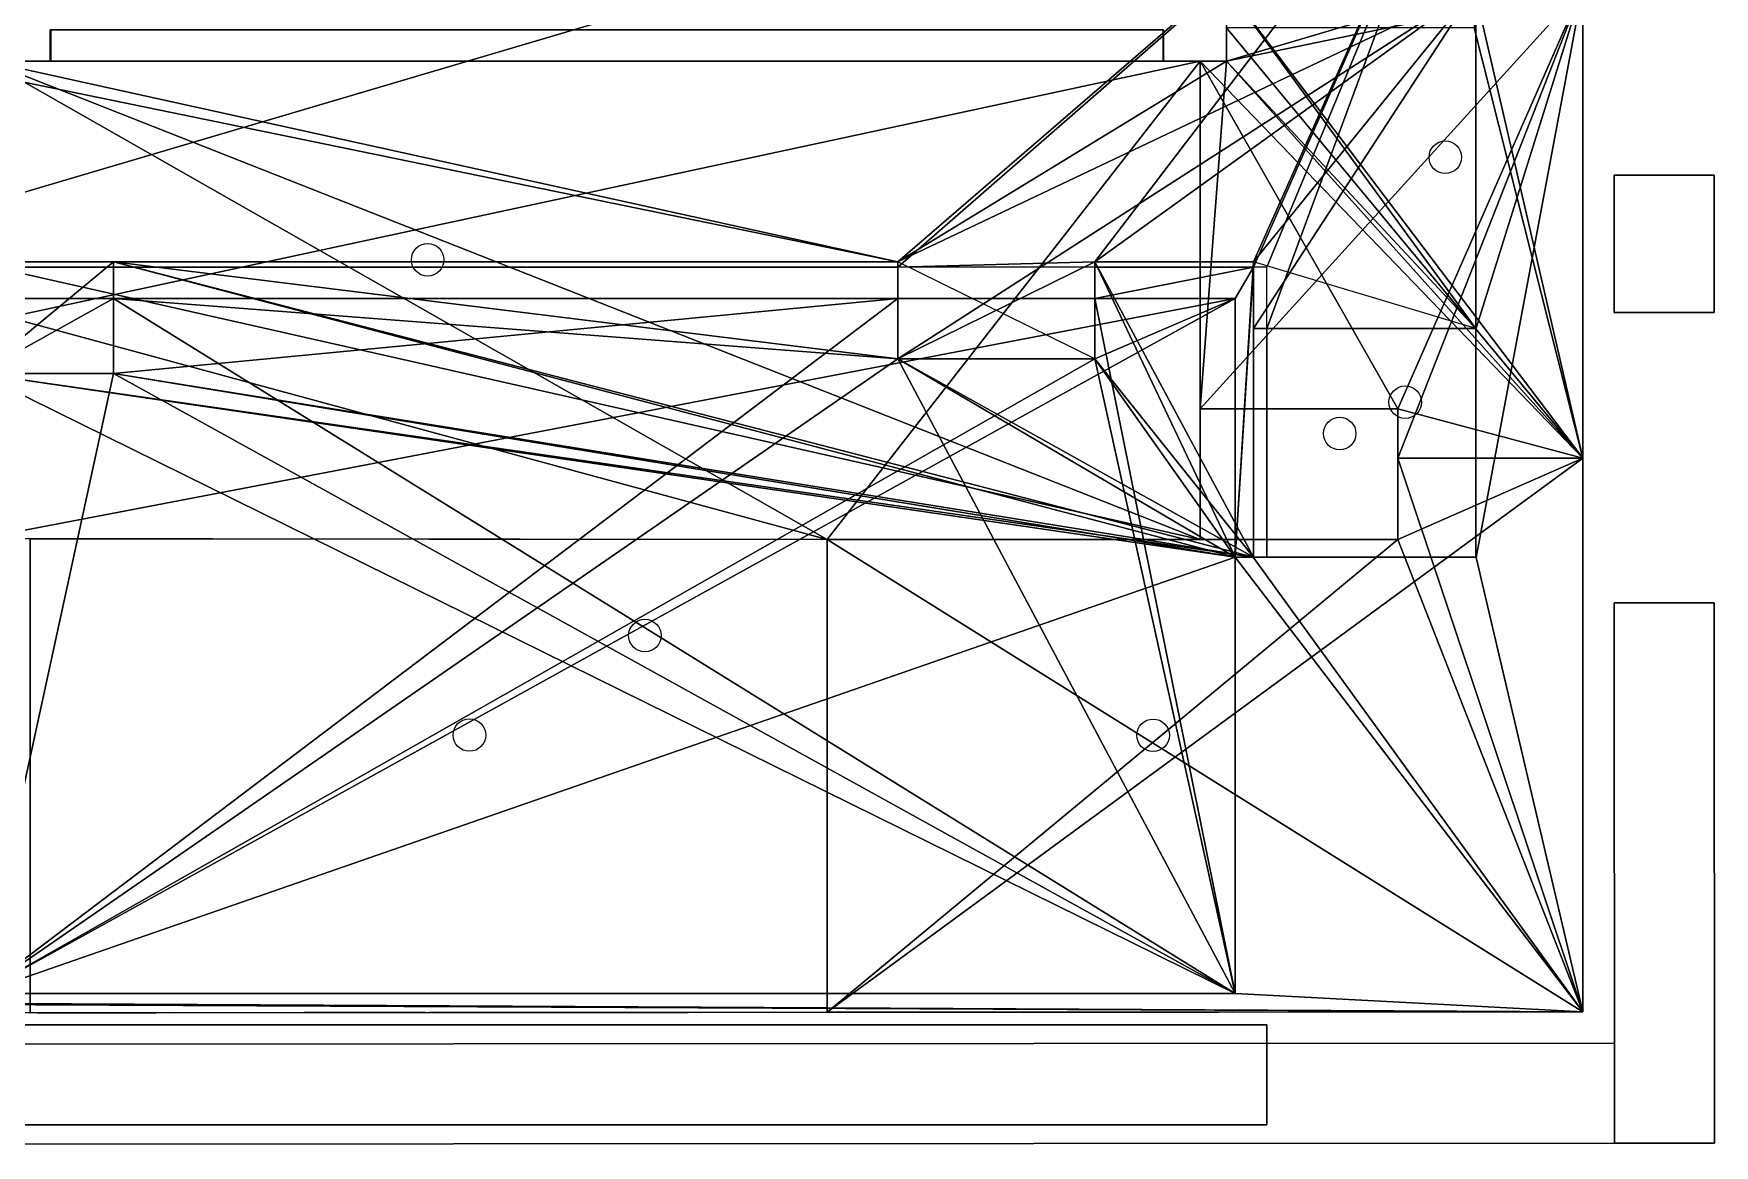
# Model space of a CAD drawing. Header units: metres. Extents: x -36.1 to 30.3, y -15.2 to 19.6.
# Drawn here: x 9.65 to 30.31, y -14.13 to -0.45 of the extents above; entities that cross this region are included whole.
import ezdxf

# ---------------------------------------------------------------- set-up
doc = ezdxf.new("R2010")
doc.units = ezdxf.units.M

msp = doc.modelspace()

# ---------------------------------------------------------------- linework, layer by layer
at = {"layer": '1ST%FLOOR_1ST%CLASSROOM', "color": 10}
msp.add_circle((17.16, -7.856, 1.311), 0.2, dxfattribs=at)
at = {"layer": '1ST%FLOOR_1ST%CLASSROOM', "color": 43}
for points in [[(20.26773, -3.26175, 4.4222), (20.26773, -3.26175, 0.5112), (10.62742, -3.26175, 0.5112), (10.62742, -3.26175, 4.4222)], [(10.62742, -3.26175, 4.4222), (10.62742, -3.26175, 0.5112), (10.62742, -4.63281, 0.5112), (10.62742, -4.63281, 4.4222)], [(20.26773, -4.45388, 4.4222), (20.26773, -4.45388, 0.5112), (20.26773, -3.26175, 0.5112), (20.26773, -3.26175, 4.4222)], [(22.69255, -3.26175, 4.4222), (22.69255, -3.26175, 0.5112), (22.69255, -4.45388, 0.5112), (22.69255, -4.45388, 4.4222)], [(24.639, -3.26175, 4.4222), (24.639, -3.26175, 0.5112), (22.69255, -3.26175, 0.5112), (22.69255, -3.26175, 4.4222)], [(24.639, -4.0781, 4.4222), (24.639, -4.0781, 0.5112), (24.639, -3.26175, 0.5112), (24.639, -3.26175, 4.4222)], [(24.639, -6.89311, 4.4222), (24.639, -6.89311, 0.5112), (24.639, -4.0781, 0.5112), (24.639, -4.0781, 4.4222)], [(22.69255, -4.45388, 4.4222), (22.69255, -4.45388, 0.5112), (20.26773, -4.45388, 0.5112), (20.26773, -4.45388, 4.4222)], [(10.62742, -4.63281, 4.4222), (10.62742, -4.63281, 0.5112), (8.96943, -4.63281, 0.5112), (8.96943, -4.63281, 4.4222)], [(24.41697, -12.25856, 4.4222), (24.41697, -12.25856, 0.5112), (24.41697, -6.8931, 0.5112), (24.41697, -6.8931, 4.4222)], [(24.41697, -6.8931, 4.4222), (24.41697, -6.8931, 0.5112), (24.639, -6.89311, 0.5112), (24.639, -6.89311, 4.4222)], [(8.96943, -12.25856, 4.4222), (8.96943, -12.25856, 0.5112), (24.41697, -12.25856, 0.5112), (24.41697, -12.25856, 4.4222)]]:
    msp.add_3dface(points, dxfattribs=at)
at = {"layer": '1ST%FLOOR_1ST%CLASSROOM', "color": 8}
for points in [[(20.26773, -3.26175, 0.5112), (20.26773, -3.32535, 0.5112), (10.62742, -3.32535, 0.5112), (10.62742, -3.26175, 0.5112)], [(24.639, -3.26175, 0.5112), (24.639, -3.32535, 0.5112), (22.69255, -3.32535, 0.5112), (22.69255, -3.26175, 0.5112)], [(20.26773, -3.32535, 0.5112), (20.26773, -3.71235, 0.5112), (10.62742, -3.71235, 0.5112), (10.62742, -3.32535, 0.5112)], [(24.639, -3.32535, 0.5112), (24.41697, -3.71235, 0.5112), (22.69255, -3.71235, 0.5112)], [(24.639, -3.32535, 0.5112), (22.69255, -3.71235, 0.5112), (22.69255, -3.32535, 0.5112)], [(24.639, -3.32535, 0.5112), (24.639, -6.89311, 0.5112), (24.41697, -6.8931, 0.5112)], [(24.639, -3.32535, 0.5112), (24.41697, -6.8931, 0.5112), (24.41697, -3.71235, 0.5112)], [(24.41697, -3.71235, 0.5112), (24.41697, -12.25856, 0.5112), (8.96943, -12.25856, 0.5112)], [(8.96943, -12.25856, 0.5112), (10.62742, -4.63281, 0.5112), (20.26773, -3.71235, 0.5112)], [(8.96943, -12.25856, 0.5112), (20.26773, -3.71235, 0.5112), (20.26773, -4.45388, 0.5112)], [(24.41697, -3.71235, 0.5112), (8.96943, -12.25856, 0.5112), (22.69255, -4.45388, 0.5112)], [(10.62742, -4.63281, 0.5112), (10.62742, -3.71235, 0.5112), (20.26773, -3.71235, 0.5112)], [(24.41697, -3.71235, 0.5112), (22.69255, -4.45388, 0.5112), (22.69255, -3.71235, 0.5112)], [(8.96943, -12.25856, 0.5112), (20.26773, -4.45388, 0.5112), (22.69255, -4.45388, 0.5112)], [(8.96943, -12.25856, 0.5112), (8.96943, -4.63281, 0.5112), (10.62742, -4.63281, 0.5112)]]:
    msp.add_3dface(points, dxfattribs=at)
at = {"layer": '1ST%FLOOR_1ST%CLASSROOM', "color": 15}
for points in [[(20.26773, -4.45388, 4.4222), (20.26773, -3.26175, 4.4222), (10.62742, -3.26175, 4.4222)], [(24.639, -6.89311, 4.4222), (20.26773, -4.45388, 4.4222), (10.62742, -3.26175, 4.4222)], [(24.639, -6.89311, 4.4222), (10.62742, -3.26175, 4.4222), (10.62742, -4.63281, 4.4222)], [(24.639, -6.89311, 4.4222), (24.639, -3.26175, 4.4222), (22.69255, -3.26175, 4.4222)], [(24.639, -6.89311, 4.4222), (22.69255, -3.26175, 4.4222), (22.69255, -4.45388, 4.4222)], [(24.639, -6.89311, 4.4222), (22.69255, -4.45388, 4.4222), (20.26773, -4.45388, 4.4222)], [(8.96943, -4.63281, 4.4222), (8.96943, -12.25856, 4.4222), (24.41697, -12.25856, 4.4222)], [(8.96943, -4.63281, 4.4222), (24.41697, -12.25856, 4.4222), (24.41697, -6.8931, 4.4222)], [(8.96943, -4.63281, 4.4222), (24.41697, -6.8931, 4.4222), (24.639, -6.89311, 4.4222)], [(8.96943, -4.63281, 4.4222), (24.639, -6.89311, 4.4222), (10.62742, -4.63281, 4.4222)]]:
    msp.add_3dface(points, dxfattribs=at)
at = {"layer": '1ST%FLOOR_1ST%CLASSROOM', "color": 143}
for points in [[(19.89182, -3.26175, 3.5377), (19.89182, -3.26175, 2.9547), (10.75442, -3.26175, 2.9547), (10.75442, -3.26175, 3.5377)], [(24.41697, -12.17406, 3.6967), (24.41697, -12.17406, 1.4457), (24.41697, -11.20306, 1.4457), (24.41697, -11.20306, 3.6967)], [(9.05393, -12.25856, 3.6967), (9.05393, -12.25856, 3.0057), (11.14447, -12.25856, 3.0057), (11.14447, -12.25856, 3.6967)], [(11.31147, -12.25856, 3.6987), (11.31147, -12.25856, 3.1527), (12.79147, -12.25856, 3.1527), (12.79147, -12.25856, 3.6987)], [(14.45647, -12.25856, 2.9877), (11.31147, -12.25856, 2.9877), (12.32147, -12.25856, 2.7237)], [(11.31147, -12.25856, 2.9877), (11.31147, -12.25856, 2.7237), (12.32147, -12.25856, 2.7237)], [(11.31347, -12.25856, 2.5567), (11.31347, -12.25856, 0.5957), (12.15447, -12.25856, 0.5957), (12.15447, -12.25856, 2.5567)], [(14.45647, -12.25856, 2.9877), (12.32147, -12.25856, 2.7237), (14.45647, -12.25856, 2.1547)], [(12.32147, -12.25856, 2.7237), (12.80147, -12.25856, 2.1547), (14.45647, -12.25856, 2.1547)], [(12.32147, -12.25856, 2.7237), (12.80147, -12.25856, 1.4437), (12.80147, -12.25856, 2.1547)], [(12.32147, -12.25856, 2.7237), (12.32147, -12.25856, 1.4437), (12.80147, -12.25856, 1.4437)], [(12.96647, -12.25856, 3.6987), (12.96647, -12.25856, 3.1527), (14.45647, -12.25856, 3.1527), (14.45647, -12.25856, 3.6987)], [(12.96647, -12.25856, 1.9897), (12.96647, -12.25856, 1.4437), (14.45647, -12.25856, 1.4437), (14.45647, -12.25856, 1.9897)], [(14.62147, -12.25856, 3.6987), (14.62147, -12.25856, 3.0037), (17.64347, -12.25856, 3.0037), (17.64347, -12.25856, 3.6987)], [(17.80847, -12.25856, 3.6987), (17.80847, -12.25856, 3.1527), (19.30847, -12.25856, 3.1527), (19.30847, -12.25856, 3.6987)], [(17.80847, -12.25856, 2.9877), (17.80847, -12.25856, 2.1547), (20.95347, -12.25856, 2.1547), (20.95347, -12.25856, 2.9877)], [(17.80847, -12.25856, 1.9897), (17.80847, -12.25856, 1.4437), (19.30847, -12.25856, 1.4437), (19.30847, -12.25856, 1.9897)], [(19.47347, -12.25856, 3.6987), (19.47347, -12.25856, 3.1527), (20.95347, -12.25856, 3.1527), (20.95347, -12.25856, 3.6987)], [(19.47347, -12.25856, 1.9897), (19.47347, -12.25856, 1.4437), (20.95347, -12.25856, 1.4437), (20.95347, -12.25856, 1.9897)], [(21.12047, -12.25856, 3.6967), (21.12047, -12.25856, 3.0057), (24.33247, -12.25856, 3.0057), (24.33247, -12.25856, 3.6967)]]:
    msp.add_3dface(points, dxfattribs=at)
at = {"layer": '1ST%FLOOR_1ST%CLASSROOM', "color": 45}
for points in [[(22.40105, -4.45388, 2.9412), (22.40105, -4.45388, 0.8112), (20.42105, -4.45388, 0.8112), (20.42105, -4.45388, 2.9412)], [(24.41697, -12.25656, 4.4202), (24.41697, -12.25656, 3.7832), (24.41697, -7.28211, 3.7832), (24.41697, -7.28211, 4.4202)], [(8.97143, -12.25856, 4.4202), (8.97143, -12.25856, 3.7832), (24.41497, -12.25856, 3.7832), (24.41497, -12.25856, 4.4202)]]:
    msp.add_3dface(points, dxfattribs=at)
at = {"layer": '1ST%FLOOR_1ST%LOBBY', "color": 8}
for points in [[(27.3735, 2.87498, 0.5112), (3.99366, -0.45413, 0.5112), (3.99366, 6.23491, 0.5112)], [(27.3735, 2.87498, 0.5112), (6.63285, -0.45413, 0.5112), (3.99366, -0.45413, 0.5112)], [(27.3735, 2.87498, 0.5112), (20.26773, -3.26175, 0.5112), (6.63285, -3.26175, 0.5112)], [(27.3735, 2.87498, 0.5112), (6.63285, -3.26175, 0.5112), (6.63285, -0.45413, 0.5112)], [(27.3735, 2.87498, 0.5112), (22.69255, -3.26175, 0.5112), (20.26773, -3.32535, 0.5112)], [(27.3735, 2.87498, 0.5112), (20.26773, -3.32535, 0.5112), (20.26773, -3.26175, 0.5112)], [(27.3735, 2.87498, 0.5112), (24.639, -3.26175, 0.5112), (22.69255, -3.26175, 0.5112)], [(27.3735, 2.87498, 0.5112), (24.80397, -3.32535, 0.5112), (24.639, -3.32535, 0.5112)], [(27.3735, 2.87498, 0.5112), (24.639, -3.32535, 0.5112), (24.639, -3.26175, 0.5112)], [(27.3735, 2.87498, 0.5112), (27.3735, -4.0781, 0.5112), (24.80397, -4.0781, 0.5112)], [(27.3735, 2.87498, 0.5112), (24.80397, -4.0781, 0.5112), (24.80397, -3.32535, 0.5112)], [(22.69255, -3.26175, 0.5112), (22.69255, -3.32535, 0.5112), (20.26773, -3.32535, 0.5112)], [(22.69255, -3.71235, 0.5112), (22.69255, -4.45388, 0.5112), (20.26773, -4.45388, 0.5112), (20.26773, -3.71235, 0.5112)]]:
    msp.add_3dface(points, dxfattribs=at)
at = {"layer": '1ST%FLOOR_1ST%LOBBY', "color": 43}
for points in [[(27.3735, -4.0781, 4.4222), (27.3735, -4.0781, 0.5112), (27.3735, 2.87498, 0.5112), (27.3735, 2.87498, 4.4222)], [(6.63285, -3.26175, 4.4222), (6.63285, -3.26175, 0.5112), (10.62742, -3.26175, 0.5112), (10.62742, -3.26175, 4.4222)], [(10.62742, -3.26175, 4.4222), (10.62742, -3.26175, 0.5112), (20.26773, -3.26175, 0.5112), (20.26773, -3.26175, 4.4222)], [(20.26773, -3.26175, 4.4222), (20.26773, -3.26175, 0.5112), (20.26773, -4.45388, 0.5112), (20.26773, -4.45388, 4.4222)], [(22.69255, -4.45388, 4.4222), (22.69255, -4.45388, 0.5112), (22.69255, -3.26175, 0.5112), (22.69255, -3.26175, 4.4222)], [(22.69255, -3.26175, 4.4222), (22.69255, -3.26175, 0.5112), (24.639, -3.26175, 0.5112), (24.639, -3.26175, 4.4222)], [(24.639, -3.26175, 4.4222), (24.639, -3.26175, 0.5112), (24.639, -4.0781, 0.5112), (24.639, -4.0781, 4.4222)], [(24.639, -4.0781, 4.4222), (24.639, -4.0781, 0.5112), (27.3735, -4.0781, 0.5112), (27.3735, -4.0781, 4.4222)], [(20.26773, -4.45388, 4.4222), (20.26773, -4.45388, 0.5112), (22.69255, -4.45388, 0.5112), (22.69255, -4.45388, 4.4222)]]:
    msp.add_3dface(points, dxfattribs=at)
at = {"layer": '1ST%FLOOR_1ST%LOBBY', "color": 15}
for points in [[(27.3735, -4.0781, 4.4222), (27.3735, 0.11988, 4.4222), (24.30832, 0.11988, 4.4222)], [(27.3735, -4.0781, 4.4222), (24.30832, 0.11988, 4.4222), (24.30832, -0.79294, 4.4222)], [(9.85274, -0.40594, 4.4222), (9.85274, -0.79294, 4.4222), (23.53421, -0.79294, 4.4222), (23.53421, -0.40594, 4.4222)], [(6.63285, -0.45413, 4.4222), (6.63285, -3.26175, 4.4222), (20.26773, -3.26175, 4.4222)], [(9.07846, -0.79294, 4.4222), (6.63285, -0.45413, 4.4222), (20.26773, -3.26175, 4.4222)], [(20.26773, -3.26175, 4.4222), (20.26773, -4.45388, 4.4222), (22.69255, -4.45388, 4.4222)], [(24.639, -3.26175, 4.4222), (24.639, -4.0781, 4.4222), (27.3735, -4.0781, 4.4222)]]:
    msp.add_3dface(points, dxfattribs=at)
at = {"layer": '1ST%FLOOR_1ST%LOBBY', "color": 143}
for points in [[(27.3735, -2.21156, 3.6977), (27.3735, -2.21156, 3.1137), (27.3735, -0.53552, 3.1137), (27.3735, -0.53552, 3.6977)], [(27.3735, -2.20956, 2.9847), (27.3735, -2.20956, 0.5767), (27.3735, -0.53752, 0.5767), (27.3735, -0.53752, 2.9847)], [(27.3735, -4.0126, 3.6957), (27.3735, -4.0126, 3.1157), (27.3735, -2.34056, 3.1157), (27.3735, -2.34056, 3.6957)], [(27.3735, -4.0126, 2.9847), (27.3735, -4.0126, 0.5767), (27.3735, -2.34056, 0.5767), (27.3735, -2.34056, 2.9847)], [(10.75442, -3.26175, 3.5377), (10.75442, -3.26175, 2.9547), (19.89182, -3.26175, 2.9547), (19.89182, -3.26175, 3.5377)], [(24.7445, -4.0781, 4.3802), (24.7445, -4.0781, 0.8532), (27.3315, -4.0781, 0.8532), (27.3315, -4.0781, 4.3802)]]:
    msp.add_3dface(points, dxfattribs=at)
at = {"layer": '1ST%FLOOR_1ST%LOBBY', "color": 45}
msp.add_3dface([(20.42105, -4.45388, 2.9412), (20.42105, -4.45388, 0.8112), (22.40105, -4.45388, 0.8112), (22.40105, -4.45388, 2.9412)], dxfattribs=at)
at = {"layer": '1ST%FLOOR_1ST%VESTIBULE', "color": 10}
msp.add_circle((26.506, -4.986, 1.311), 0.2, dxfattribs=at)
at = {"layer": '1ST%FLOOR_1ST%VESTIBULE', "color": 43}
for points in [[(27.3735, -4.0781, 4.4222), (27.3735, -4.0781, 0.5112), (24.639, -4.0781, 0.5112), (24.639, -4.0781, 4.4222)], [(24.639, -4.0781, 4.4222), (24.639, -4.0781, 0.5112), (24.639, -6.89311, 0.5112), (24.639, -6.89311, 4.4222)], [(27.3735, -6.89318, 4.4222), (27.3735, -6.89318, 0.5112), (27.3735, -4.0781, 0.5112), (27.3735, -4.0781, 4.4222)], [(24.639, -6.89311, 4.4222), (24.639, -6.89311, 0.5112), (27.3735, -6.89318, 0.5112), (27.3735, -6.89318, 4.4222)]]:
    msp.add_3dface(points, dxfattribs=at)
at = {"layer": '1ST%FLOOR_1ST%VESTIBULE', "color": 8}
for points in [[(24.80397, -4.0781, 0.5112), (24.80397, -6.89311, 0.5112), (24.639, -6.89311, 0.5112), (24.639, -4.0781, 0.5112)], [(27.3735, -4.0781, 0.5112), (27.3735, -6.89318, 0.5112), (24.80397, -6.89311, 0.5112), (24.80397, -4.0781, 0.5112)]]:
    msp.add_3dface(points, dxfattribs=at)
at = {"layer": '1ST%FLOOR_1ST%VESTIBULE', "color": 15}
msp.add_3dface([(24.639, -4.0781, 4.4222), (24.639, -6.89311, 4.4222), (27.3735, -6.89318, 4.4222), (27.3735, -4.0781, 4.4222)], dxfattribs=at)
at = {"layer": '1ST%FLOOR_1ST%VESTIBULE', "color": 143}
for points in [[(27.3315, -4.0781, 4.3802), (27.3315, -4.0781, 0.8532), (24.7445, -4.0781, 0.8532), (24.7445, -4.0781, 4.3802)], [(27.3735, -6.85118, 3.7192), (27.3735, -6.85118, 3.0922), (27.3735, -4.1201, 3.0922), (27.3735, -4.1201, 3.7192)], [(27.3735, -6.85118, 3.0082), (27.3735, -6.85118, 0.5532), (27.3735, -4.1201, 0.5532), (27.3735, -4.1201, 3.0082)], [(27.3315, -6.89318, 4.3802), (24.84598, -6.89312, 4.3802), (27.03574, -6.89317, 2.9732)], [(24.84598, -6.89312, 4.3802), (25.14174, -6.89312, 2.9732), (27.03574, -6.89317, 2.9732)], [(24.84598, -6.89312, 4.3802), (24.84598, -6.89312, 0.5532), (25.14174, -6.89312, 2.9732)], [(25.14174, -6.89312, 2.9732), (24.84598, -6.89312, 0.5532), (25.14174, -6.89312, 0.5532)], [(25.22574, -6.89313, 2.8892), (25.22574, -6.89313, 0.5532), (26.95174, -6.89317, 0.5532), (26.95174, -6.89317, 2.8892)], [(27.03574, -6.89317, 2.9732), (27.3315, -6.89318, 0.5532), (27.3315, -6.89318, 4.3802)], [(27.03574, -6.89317, 2.9732), (27.03574, -6.89317, 0.5532), (27.3315, -6.89318, 0.5532)]]:
    msp.add_3dface(points, dxfattribs=at)
at = {"layer": '1ST%FLOOR_1ST%VOLUNTEER%AREA', "color": 43}
for points in [[(10.62742, -3.26175, 4.4222), (10.62742, -3.26175, 0.5112), (6.63285, -3.26175, 0.5112), (6.63285, -3.26175, 4.4222)], [(10.62742, -4.63281, 4.4222), (10.62742, -4.63281, 0.5112), (10.62742, -3.26175, 0.5112), (10.62742, -3.26175, 4.4222)], [(8.96943, -4.63281, 4.4222), (8.96943, -4.63281, 0.5112), (10.62742, -4.63281, 0.5112), (10.62742, -4.63281, 4.4222)]]:
    msp.add_3dface(points, dxfattribs=at)
at = {"layer": '1ST%FLOOR_1ST%VOLUNTEER%AREA', "color": 8}
for points in [[(10.62742, -3.26175, 0.5112), (10.62742, -3.32535, 0.5112), (6.63285, -3.32535, 0.5112), (6.63285, -3.26175, 0.5112)], [(10.62742, -3.32535, 0.5112), (10.62742, -3.71235, 0.5112), (6.63285, -3.71235, 0.5112), (6.63285, -3.32535, 0.5112)], [(8.96943, -4.63281, 0.5112), (6.63285, -3.71235, 0.5112), (10.62742, -3.71235, 0.5112)], [(8.96943, -4.63281, 0.5112), (10.62742, -3.71235, 0.5112), (10.62742, -4.63281, 0.5112)]]:
    msp.add_3dface(points, dxfattribs=at)
at = {"layer": '1ST%FLOOR_1ST%VOLUNTEER%AREA', "color": 15}
for points in [[(8.96943, -4.63281, 4.4222), (10.62742, -3.26175, 4.4222), (6.63285, -3.26175, 4.4222)], [(8.96943, -4.63281, 4.4222), (10.62742, -4.63281, 4.4222), (10.62742, -3.26175, 4.4222)]]:
    msp.add_3dface(points, dxfattribs=at)
at = {"layer": '1ST%PLENVM_1ST%PLENVM', "color": 8}
for points in [[(24.41697, -3.71235), (24.41697, -12.25856), (-20.21845, -12.25856)], [(3.52446, -3.71235), (24.41697, -3.71235), (-20.21845, -12.25856)]]:
    msp.add_3dface(points, dxfattribs=at)
at = {"layer": '1ST%PLENVM_1ST%PLENVM', "color": 43}
for points in [[(24.41697, -3.71235, 0.5112), (24.41697, -3.71235), (3.91146, -3.71235), (3.91146, -3.71235, 0.5112)], [(24.41697, -12.25856, 0.5112), (24.41697, -12.25856), (24.41697, -3.71235), (24.41697, -3.71235, 0.5112)], [(-20.21845, -12.25856, 0.3588), (-20.21845, -12.25856), (24.41697, -12.25856), (24.41697, -12.25856, 0.3588)], [(-20.21845, -12.25856, 0.5112), (-20.21845, -12.25856, 0.3588), (24.41697, -12.25856, 0.3588), (24.41697, -12.25856, 0.5112)]]:
    msp.add_3dface(points, dxfattribs=at)
at = {"layer": '1ST%PLENVM_1ST%PLENVM', "color": 15}
for points in [[(8.96943, -4.63281, 0.5112), (10.62742, -3.71235, 0.5112), (6.63285, -3.71235, 0.5112)], [(8.96943, -4.63281, 0.5112), (10.62742, -4.63281, 0.5112), (10.62742, -3.71235, 0.5112)], [(20.26773, -4.45388, 0.5112), (20.26773, -3.71235, 0.5112), (10.62742, -3.71235, 0.5112)], [(24.41697, -12.25856, 0.5112), (20.26773, -4.45388, 0.5112), (10.62742, -3.71235, 0.5112)], [(24.41697, -12.25856, 0.5112), (10.62742, -3.71235, 0.5112), (10.62742, -4.63281, 0.5112)], [(20.26773, -3.71235, 0.5112), (20.26773, -4.45388, 0.5112), (22.69255, -4.45388, 0.5112), (22.69255, -3.71235, 0.5112)], [(24.41697, -12.25856, 0.5112), (24.41697, -3.71235, 0.5112), (22.69255, -3.71235, 0.5112)], [(24.41697, -12.25856, 0.5112), (22.69255, -3.71235, 0.5112), (22.69255, -4.45388, 0.5112)], [(24.41697, -12.25856, 0.5112), (22.69255, -4.45388, 0.5112), (20.26773, -4.45388, 0.5112)], [(8.96943, -4.63281, 0.5112), (8.96943, -12.25856, 0.5112), (24.41697, -12.25856, 0.5112)], [(8.96943, -4.63281, 0.5112), (24.41697, -12.25856, 0.5112), (10.62742, -4.63281, 0.5112)]]:
    msp.add_3dface(points, dxfattribs=at)
at = {"layer": '2ND%FLOOR%SOUTH_2ND%CONFERENCE%01', "color": 10}
msp.add_circle((23.407, -9.083, 5.578), 0.2, dxfattribs=at)
at = {"layer": '2ND%FLOOR%SOUTH_2ND%CONFERENCE%01', "color": 8}
for points in [[(28.68697, -5.67631, 4.7778), (28.68697, -12.48419, 4.7778), (19.40194, -12.48949, 4.7778)], [(28.68697, -5.67631, 4.7778), (19.40194, -12.48949, 4.7778), (26.41287, -6.67694, 4.7778)], [(28.68697, -5.67631, 4.7778), (26.41287, -6.67694, 4.7778), (26.41287, -5.67631, 4.7778)], [(19.40194, -12.48949, 4.7778), (19.40194, -6.67694, 4.7778), (26.41287, -6.67694, 4.7778)]]:
    msp.add_3dface(points, dxfattribs=at)
at = {"layer": '2ND%FLOOR%SOUTH_2ND%CONFERENCE%01', "color": 43}
for points in [[(28.68697, -5.67631, 9.1458), (28.68697, -5.67631, 4.7778), (26.41287, -5.67631, 4.7778), (26.41287, -5.67631, 9.1458)], [(26.41287, -5.67631, 9.1458), (26.41287, -5.67631, 4.7778), (26.41287, -6.67694, 4.7778), (26.41287, -6.67694, 9.1458)], [(28.68697, -12.48419, 9.1458), (28.68697, -12.48419, 4.7778), (28.68697, -5.67631, 4.7778), (28.68697, -5.67631, 9.1458)], [(23.98632, -6.67694, 9.1458), (23.98632, -6.67694, 4.7778), (19.40194, -6.67694, 4.7778), (19.40194, -6.67694, 9.1458)], [(19.40194, -6.67694, 9.1458), (19.40194, -6.67694, 4.7778), (19.40194, -12.48949, 4.7778), (19.40194, -12.48949, 9.1458)], [(26.41287, -6.67694, 9.1458), (26.41287, -6.67694, 4.7778), (23.98632, -6.67694, 4.7778), (23.98632, -6.67694, 9.1458)], [(19.40194, -12.48949, 9.1458), (19.40194, -12.48949, 4.7778), (28.68697, -12.48419, 4.7778), (28.68697, -12.48419, 9.1458)]]:
    msp.add_3dface(points, dxfattribs=at)
at = {"layer": '2ND%FLOOR%SOUTH_2ND%CONFERENCE%01', "color": 15}
for points in [[(28.68697, -12.48419, 9.1458), (28.68697, -5.67631, 9.1458), (26.41287, -5.67631, 9.1458)], [(28.68697, -12.48419, 9.1458), (26.41287, -5.67631, 9.1458), (26.41287, -6.67694, 9.1458)], [(19.40194, -6.67694, 9.1458), (19.40194, -12.48949, 9.1458), (28.68697, -12.48419, 9.1458)], [(19.40194, -6.67694, 9.1458), (28.68697, -12.48419, 9.1458), (26.41287, -6.67694, 9.1458)]]:
    msp.add_3dface(points, dxfattribs=at)
at = {"layer": '2ND%FLOOR%SOUTH_2ND%CONFERENCE%01', "color": 45}
msp.add_3dface([(23.91582, -6.67694, 7.5078), (23.91582, -6.67694, 5.0778), (21.93582, -6.67694, 5.0778), (21.93582, -6.67694, 7.5078)], dxfattribs=at)
at = {"layer": '2ND%FLOOR%SOUTH_2ND%CONFERENCE%01', "color": 143}
for points in [[(28.68697, -9.09219, 7.9928), (28.68697, -9.09219, 5.6428), (28.68697, -7.49619, 5.6428), (28.68697, -7.49619, 7.9928)], [(28.68697, -10.76819, 7.9928), (28.68697, -10.76819, 5.6428), (28.68697, -9.17219, 5.6428), (28.68697, -9.17219, 7.9928)], [(28.68697, -12.44219, 7.9908), (28.68697, -12.44219, 5.6448), (28.68697, -10.85019, 5.6448), (28.68697, -10.85019, 7.9908)], [(19.48644, -12.48945, 7.9483), (19.48644, -12.48945, 7.4063), (20.98747, -12.48859, 7.4063), (20.98747, -12.48859, 7.9483)], [(19.48644, -12.48945, 7.2373), (19.48644, -12.48945, 6.3983), (20.98747, -12.48859, 6.3983), (20.98747, -12.48859, 7.2373)], [(19.48644, -12.48945, 6.2293), (19.48644, -12.48945, 5.6873), (20.98747, -12.48859, 5.6873), (20.98747, -12.48859, 6.2293)], [(21.15447, -12.48849, 7.9503), (21.15447, -12.48849, 7.4043), (24.21647, -12.48674, 7.4043), (24.21647, -12.48674, 7.9503)], [(21.15447, -12.48849, 7.2393), (21.15447, -12.48849, 5.6853), (24.21647, -12.48674, 5.6853), (24.21647, -12.48674, 7.2393)], [(24.38147, -12.48665, 7.2393), (24.38147, -12.48665, 6.3963), (27.52647, -12.48485, 6.3963), (27.52647, -12.48485, 7.2393)], [(24.38147, -12.48665, 7.9503), (24.38147, -12.48665, 7.4043), (25.87147, -12.48579, 7.4043), (25.87147, -12.48579, 7.9503)], [(24.38147, -12.48665, 6.2313), (24.38147, -12.48665, 5.6853), (25.87147, -12.48579, 5.6853), (25.87147, -12.48579, 6.2313)], [(26.03647, -12.4857, 7.9503), (26.03647, -12.4857, 7.4043), (27.52647, -12.48485, 7.4043), (27.52647, -12.48485, 7.9503)], [(26.03647, -12.4857, 6.2313), (26.03647, -12.4857, 5.6853), (27.52647, -12.48485, 5.6853), (27.52647, -12.48485, 6.2313)], [(27.69347, -12.48475, 7.9483), (27.69347, -12.48475, 5.6873), (28.60247, -12.48423, 5.6873), (28.60247, -12.48423, 7.9483)]]:
    msp.add_3dface(points, dxfattribs=at)
at = {"layer": '2ND%FLOOR%SOUTH_2ND%CONFERENCE%02', "color": 10}
msp.add_circle((26.998, -1.974, 5.578), 0.2, dxfattribs=at)
at = {"layer": '2ND%FLOOR%SOUTH_2ND%CONFERENCE%02', "color": 8}
for points in [[(28.68697, 0.11988, 4.7778), (26.41287, -5.0675, 4.7778), (23.98632, -5.0675, 4.7778)], [(28.68697, 0.11988, 4.7778), (23.98632, -5.0675, 4.7778), (24.30832, -0.79294, 4.7778)], [(28.68697, 0.11988, 4.7778), (24.30832, -0.79294, 4.7778), (24.30832, 0.11988, 4.7778)], [(28.68697, 0.11988, 4.7778), (28.68697, -5.67631, 4.7778), (26.41287, -5.67631, 4.7778)], [(28.68697, 0.11988, 4.7778), (26.41287, -5.67631, 4.7778), (26.41287, -5.0675, 4.7778)], [(23.98632, -5.0675, 4.7778), (23.98632, -0.79294, 4.7778), (24.30832, -0.79294, 4.7778)]]:
    msp.add_3dface(points, dxfattribs=at)
at = {"layer": '2ND%FLOOR%SOUTH_2ND%CONFERENCE%02', "color": 15}
for points in [[(28.68697, -5.67631, 9.1458), (28.68697, 0.11988, 9.1458), (27.3541, 0.11988, 9.1458)], [(28.68697, -5.67631, 9.1458), (27.3541, 0.11988, 9.1458), (27.3541, -0.38054, 9.1458)], [(28.68697, -5.67631, 9.1458), (27.3541, -0.38054, 9.1458), (24.30832, -0.38054, 9.1458)], [(28.68697, -5.67631, 9.1458), (24.30832, -0.38054, 9.1458), (24.30832, -0.79294, 9.1458)], [(23.98632, -0.79294, 9.1458), (23.98632, -5.0675, 9.1458), (26.41287, -5.0675, 9.1458)], [(23.98632, -0.79294, 9.1458), (26.41287, -5.0675, 9.1458), (28.68697, -5.67631, 9.1458)], [(23.98632, -0.79294, 9.1458), (28.68697, -5.67631, 9.1458), (24.30832, -0.79294, 9.1458)], [(26.41287, -5.0675, 9.1458), (26.41287, -5.67631, 9.1458), (28.68697, -5.67631, 9.1458)]]:
    msp.add_3dface(points, dxfattribs=at)
at = {"layer": '2ND%FLOOR%SOUTH_2ND%CONFERENCE%02', "color": 43}
for points in [[(28.68697, -5.67631, 9.1458), (28.68697, -5.67631, 4.7778), (28.68697, 0.11988, 4.7778), (28.68697, 0.11988, 9.1458)], [(24.30832, -0.01183, 6.9619), (24.30832, -0.01183, 4.78491), (24.30832, -0.79294, 4.78491), (24.30832, -0.79294, 6.9619)], [(24.30832, -0.01183, 9.1458), (24.30832, -0.01183, 6.9619), (24.30832, -0.79294, 6.9619), (24.30832, -0.79294, 9.1458)], [(23.98632, -0.79294, 9.1458), (23.98632, -0.79294, 4.7778), (23.98632, -5.0675, 4.7778), (23.98632, -5.0675, 9.1458)], [(24.30832, -0.79294, 9.1458), (24.30832, -0.79294, 4.7778), (23.98632, -0.79294, 4.7778), (23.98632, -0.79294, 9.1458)], [(23.98632, -5.0675, 9.1458), (23.98632, -5.0675, 4.7778), (26.41287, -5.0675, 4.7778), (26.41287, -5.0675, 9.1458)], [(26.41287, -5.0675, 9.1458), (26.41287, -5.0675, 4.7778), (26.41287, -5.67631, 4.7778), (26.41287, -5.67631, 9.1458)], [(26.41287, -5.67631, 9.1458), (26.41287, -5.67631, 4.7778), (28.68697, -5.67631, 4.7778), (28.68697, -5.67631, 9.1458)]]:
    msp.add_3dface(points, dxfattribs=at)
at = {"layer": '2ND%FLOOR%SOUTH_2ND%CONFERENCE%02', "color": 45}
msp.add_3dface([(23.98632, -2.077, 7.5078), (23.98632, -2.077, 5.0778), (23.98632, -4.057, 5.0778), (23.98632, -4.057, 7.5078)], dxfattribs=at)
at = {"layer": '2ND%FLOOR%SOUTH_2ND%CONFERENCE%02', "color": 143}
for points in [[(28.68697, -3.80762, 7.9503), (28.68697, -3.80762, 7.4043), (28.68697, -2.28262, 7.4043), (28.68697, -2.28262, 7.9503)], [(28.68697, -3.80762, 6.2313), (28.68697, -3.80762, 5.6853), (28.68697, -2.28262, 5.6853), (28.68697, -2.28262, 6.2313)], [(28.68697, -3.80762, 7.2393), (28.68697, -3.80762, 6.3963), (28.68697, -2.28262, 6.3963), (28.68697, -2.28262, 7.2393)]]:
    msp.add_3dface(points, dxfattribs=at)
at = {"layer": '2ND%FLOOR%SOUTH_2ND%OPEN%OFFICE%NE', "color": 10}
msp.add_circle((14.49, -3.235, 5.578), 0.2, dxfattribs=at)
at = {"layer": '2ND%FLOOR%SOUTH_2ND%OPEN%OFFICE%NE', "color": 43}
for points in [[(9.85774, -0.40594, 9.14069), (9.85774, -0.40594, 4.78291), (9.85774, -0.79294, 4.78291), (9.85774, -0.79294, 9.14069)], [(23.52921, -0.79294, 9.14069), (23.52921, -0.79294, 4.78291), (23.52921, -0.40594, 4.78291), (23.52921, -0.40594, 9.14069)], [(9.85974, -0.79294, 6.9619), (9.85974, -0.79294, 4.78491), (9.07846, -0.79294, 4.78491), (9.07846, -0.79294, 6.9619)], [(23.52721, -0.79294, 4.78491), (9.07846, -0.79294, 4.7778), (9.07846, -0.79294, 4.78491)], [(9.85974, -0.79294, 9.1458), (9.85974, -0.79294, 6.9619), (9.07846, -0.79294, 6.9619), (9.07846, -0.79294, 9.1458)], [(23.98632, -0.79294, 9.1458), (9.85974, -0.79294, 9.13869), (9.85974, -0.79294, 9.1458)], [(23.98632, -0.79294, 6.9619), (23.98632, -0.79294, 4.7778), (23.52721, -0.79294, 4.7778), (23.52721, -0.79294, 6.9619)], [(23.98632, -0.79294, 9.13869), (23.98632, -0.79294, 6.9619), (23.52721, -0.79294, 6.9619), (23.52721, -0.79294, 9.13869)], [(23.98632, -5.0675, 9.1458), (23.98632, -5.0675, 4.7778), (23.98632, -0.79294, 4.7778), (23.98632, -0.79294, 9.1458)], [(23.98632, -6.67694, 9.1458), (23.98632, -6.67694, 4.7778), (23.98632, -5.0675, 4.7778), (23.98632, -5.0675, 9.1458)], [(19.40194, -6.67694, 9.1458), (19.40194, -6.67694, 4.7778), (23.98632, -6.67694, 4.7778), (23.98632, -6.67694, 9.1458)]]:
    msp.add_3dface(points, dxfattribs=at)
at = {"layer": '2ND%FLOOR%SOUTH_2ND%OPEN%OFFICE%NE', "color": 8}
for points in [[(23.52921, -0.40594, 4.77769), (23.52921, -0.79294, 4.77769), (9.85774, -0.79294, 4.77769), (9.85774, -0.40594, 4.77769)], [(23.98632, -0.79294, 4.7778), (19.40194, -6.67694, 4.7778), (-3.25045, -6.6506, 4.7778)], [(23.98632, -0.79294, 4.7778), (-3.25045, -6.6506, 4.7778), (9.07846, -0.79294, 4.7778)], [(23.98632, -0.79294, 4.7778), (23.98632, -6.67694, 4.7778), (19.40194, -6.67694, 4.7778)]]:
    msp.add_3dface(points, dxfattribs=at)
at = {"layer": '2ND%FLOOR%SOUTH_2ND%OPEN%OFFICE%NE', "color": 15}
for points in [[(9.85774, -0.40594, 9.14069), (9.85774, -0.79294, 9.14069), (23.52921, -0.79294, 9.14069), (23.52921, -0.40594, 9.14069)], [(-3.25045, -0.52306, 9.1458), (-3.25045, -6.6506, 9.1458), (19.40194, -6.67694, 9.1458)], [(-3.25045, -0.52306, 9.1458), (19.40194, -6.67694, 9.1458), (9.07846, -0.79294, 9.1458)], [(19.40194, -6.67694, 9.1458), (23.98632, -0.79294, 9.1458), (9.07846, -0.79294, 9.1458)], [(19.40194, -6.67694, 9.1458), (23.98632, -6.67694, 9.1458), (23.98632, -0.79294, 9.1458)]]:
    msp.add_3dface(points, dxfattribs=at)
at = {"layer": '2ND%FLOOR%SOUTH_2ND%OPEN%OFFICE%NE', "color": 45}
for points in [[(23.98632, -4.057, 7.5078), (23.98632, -4.057, 5.0778), (23.98632, -2.077, 5.0778), (23.98632, -2.077, 7.5078)], [(23.98632, -6.37722, 7.5078), (23.98632, -6.37722, 5.0778), (23.98632, -5.36722, 5.0778), (23.98632, -5.36722, 7.5078)], [(21.93582, -6.67694, 7.5078), (21.93582, -6.67694, 5.0778), (23.91582, -6.67694, 5.0778), (23.91582, -6.67694, 7.5078)]]:
    msp.add_3dface(points, dxfattribs=at)
at = {"layer": '2ND%FLOOR%SOUTH_2ND%OPEN%OFFICE%SME', "color": 10}
msp.add_circle((15.004, -9.08, 5.578), 0.2, dxfattribs=at)
at = {"layer": '2ND%FLOOR%SOUTH_2ND%OPEN%OFFICE%SME', "color": 8}
msp.add_3dface([(19.40194, -6.67694, 4.7778), (19.40194, -12.48949, 4.7778), (9.60515, -12.49509, 4.7778), (9.60515, -6.66555, 4.7778)], dxfattribs=at)
at = {"layer": '2ND%FLOOR%SOUTH_2ND%OPEN%OFFICE%SME', "color": 15}
msp.add_3dface([(9.60515, -6.66555, 9.1458), (9.60515, -12.49509, 9.1458), (19.40194, -12.48949, 9.1458), (19.40194, -6.67694, 9.1458)], dxfattribs=at)
at = {"layer": '2ND%FLOOR%SOUTH_2ND%OPEN%OFFICE%SME', "color": 43}
for points in [[(19.40194, -12.48949, 9.1458), (19.40194, -12.48949, 4.7778), (19.40194, -6.67694, 4.7778), (19.40194, -6.67694, 9.1458)], [(9.60515, -12.49509, 9.1458), (9.60515, -12.49509, 4.7778), (19.40194, -12.48949, 4.7778), (19.40194, -12.48949, 9.1458)]]:
    msp.add_3dface(points, dxfattribs=at)
at = {"layer": '2ND%FLOOR%SOUTH_2ND%OPEN%OFFICE%SME', "color": 143}
for points in [[(9.68965, -12.49505, 7.9483), (9.68965, -12.49505, 7.4063), (11.15256, -12.49421, 7.4063), (11.15256, -12.49421, 7.9483)], [(9.68965, -12.49505, 7.2373), (9.68965, -12.49505, 5.6873), (11.15256, -12.49421, 5.6873), (11.15256, -12.49421, 7.2373)], [(11.31956, -12.49411, 7.2393), (11.31956, -12.49411, 6.3963), (14.46456, -12.49232, 6.3963), (14.46456, -12.49232, 7.2393)], [(11.31956, -12.49411, 7.9503), (11.31956, -12.49411, 7.4043), (12.80956, -12.49326, 7.4043), (12.80956, -12.49326, 7.9503)], [(11.31956, -12.49411, 6.2313), (11.31956, -12.49411, 5.6853), (12.80956, -12.49326, 5.6853), (12.80956, -12.49326, 6.2313)], [(12.97456, -12.49317, 7.9503), (12.97456, -12.49317, 7.4043), (14.46456, -12.49232, 7.4043), (14.46456, -12.49232, 7.9503)], [(12.97456, -12.49317, 6.2313), (12.97456, -12.49317, 5.6853), (14.46456, -12.49232, 5.6853), (14.46456, -12.49232, 6.2313)], [(14.62956, -12.49222, 7.9503), (14.62956, -12.49222, 7.4043), (17.69156, -12.49047, 7.4043), (17.69156, -12.49047, 7.9503)], [(14.62956, -12.49222, 7.2393), (14.62956, -12.49222, 5.6853), (17.69156, -12.49047, 5.6853), (17.69156, -12.49047, 7.2393)], [(17.85856, -12.49038, 7.9483), (17.85856, -12.49038, 7.4063), (19.31744, -12.48954, 7.4063), (19.31744, -12.48954, 7.9483)], [(17.85856, -12.49038, 7.2373), (17.85856, -12.49038, 6.3983), (19.31744, -12.48954, 6.3983), (19.31744, -12.48954, 7.2373)], [(17.85856, -12.49038, 6.2293), (17.85856, -12.49038, 5.6873), (19.31744, -12.48954, 5.6873), (19.31744, -12.48954, 6.2293)]]:
    msp.add_3dface(points, dxfattribs=at)
at = {"layer": '2ND%FLOOR%SOUTH_2ND%PHONE%BOOTH', "color": 10}
msp.add_circle((25.7, -5.372, 5.578), 0.2, dxfattribs=at)
at = {"layer": '2ND%FLOOR%SOUTH_2ND%PHONE%BOOTH', "color": 43}
for points in [[(23.98632, -5.0675, 9.1458), (23.98632, -5.0675, 4.7778), (23.98632, -6.67694, 4.7778), (23.98632, -6.67694, 9.1458)], [(26.41287, -5.0675, 9.1458), (26.41287, -5.0675, 4.7778), (23.98632, -5.0675, 4.7778), (23.98632, -5.0675, 9.1458)], [(26.41287, -5.67631, 9.1458), (26.41287, -5.67631, 4.7778), (26.41287, -5.0675, 4.7778), (26.41287, -5.0675, 9.1458)], [(26.41287, -6.67694, 9.1458), (26.41287, -6.67694, 4.7778), (26.41287, -5.67631, 4.7778), (26.41287, -5.67631, 9.1458)], [(23.98632, -6.67694, 9.1458), (23.98632, -6.67694, 4.7778), (26.41287, -6.67694, 4.7778), (26.41287, -6.67694, 9.1458)]]:
    msp.add_3dface(points, dxfattribs=at)
at = {"layer": '2ND%FLOOR%SOUTH_2ND%PHONE%BOOTH', "color": 8}
msp.add_3dface([(26.41287, -5.0675, 4.7778), (26.41287, -6.67694, 4.7778), (23.98632, -6.67694, 4.7778), (23.98632, -5.0675, 4.7778)], dxfattribs=at)
at = {"layer": '2ND%FLOOR%SOUTH_2ND%PHONE%BOOTH', "color": 15}
msp.add_3dface([(23.98632, -5.0675, 9.1458), (23.98632, -6.67694, 9.1458), (26.41287, -6.67694, 9.1458), (26.41287, -5.0675, 9.1458)], dxfattribs=at)
at = {"layer": '2ND%FLOOR%SOUTH_2ND%PHONE%BOOTH', "color": 45}
msp.add_3dface([(23.98632, -5.36722, 7.5078), (23.98632, -5.36722, 5.0778), (23.98632, -6.37722, 5.0778), (23.98632, -6.37722, 7.5078)], dxfattribs=at)
at = {"layer": '2ND%PLENVM_2ND%PLENVM%FALSE', "color": 8}
for points in [[(27.3735, 0.11988, 4.4222), (22.69255, -3.26175, 4.4222), (20.26773, -4.45388, 4.4222)], [(27.3735, 0.11988, 4.4222), (20.26773, -4.45388, 4.4222), (20.26773, -3.26175, 4.4222)], [(27.3735, 0.11988, 4.4222), (20.26773, -3.26175, 4.4222), (24.30832, -0.79294, 4.4222)], [(27.3735, 0.11988, 4.4222), (24.639, -3.26175, 4.4222), (22.69255, -3.26175, 4.4222)], [(27.3735, 0.11988, 4.4222), (24.30832, -0.79294, 4.4222), (24.30832, 0.11988, 4.4222)], [(27.3735, 0.11988, 4.4222), (27.3735, -4.0781, 4.4222), (24.639, -4.0781, 4.4222)], [(27.3735, 0.11988, 4.4222), (24.639, -4.0781, 4.4222), (24.639, -3.26175, 4.4222)], [(28.68697, 0.11988, 4.4222), (27.3765, -4.0751, 4.4222), (27.3745, 0.11988, 4.4222)], [(28.68697, 0.11988, 4.4222), (28.68697, -12.48419, 4.4222), (27.3765, -6.89618, 4.4222)], [(28.68697, 0.11988, 4.4222), (27.3765, -6.89618, 4.4222), (27.3765, -4.0751, 4.4222)], [(23.53421, -0.40594, 4.4222), (23.53421, -0.79294, 4.4222), (9.85274, -0.79294, 4.4222), (9.85274, -0.40594, 4.4222)], [(20.26773, -3.26175, 4.4222), (6.63285, -3.26175, 4.4222), (6.63285, -0.45413, 4.4222)], [(20.26773, -3.26175, 4.4222), (6.63285, -0.45413, 4.4222), (9.07846, -0.79294, 4.4222)], [(20.26773, -3.26175, 4.4222), (9.07846, -0.79294, 4.4222), (24.30832, -0.79294, 4.4222)], [(8.96943, -4.63281, 4.4222), (6.63285, -3.26175, 4.4222), (10.62742, -3.26175, 4.4222)], [(8.96943, -4.63281, 4.4222), (10.62742, -3.26175, 4.4222), (10.62742, -4.63281, 4.4222)], [(24.41697, -6.8931, 4.4222), (10.62742, -4.63281, 4.4222), (10.62742, -3.26175, 4.4222)], [(10.62742, -3.26175, 4.4222), (20.26773, -3.26175, 4.4222), (20.26773, -4.45388, 4.4222)], [(24.41697, -6.8931, 4.4222), (10.62742, -3.26175, 4.4222), (20.26773, -4.45388, 4.4222)], [(22.69255, -3.26175, 4.4222), (22.69255, -4.45388, 4.4222), (20.26773, -4.45388, 4.4222)], [(24.41697, -6.8931, 4.4222), (22.69255, -4.45388, 4.4222), (22.69255, -3.26175, 4.4222)], [(24.41697, -6.8931, 4.4222), (22.69255, -3.26175, 4.4222), (24.639, -3.26175, 4.4222)], [(24.41697, -6.8931, 4.4222), (24.639, -3.26175, 4.4222), (24.639, -6.89311, 4.4222)], [(27.3735, -4.0781, 4.4222), (27.3735, -6.89318, 4.4222), (24.639, -6.89311, 4.4222), (24.639, -4.0781, 4.4222)], [(24.41697, -6.8931, 4.4222), (20.26773, -4.45388, 4.4222), (22.69255, -4.45388, 4.4222)], [(8.96943, -12.25856, 4.4222), (8.96943, -4.63281, 4.4222), (10.62742, -4.63281, 4.4222)], [(24.41697, -6.8931, 4.4222), (8.96943, -12.25856, 4.4222), (10.62742, -4.63281, 4.4222)], [(24.41697, -6.8931, 4.4222), (24.41697, -12.25856, 4.4222), (8.96943, -12.25856, 4.4222)], [(28.68697, -12.48419, 4.4222), (24.41697, -12.25856, 4.4222), (24.41697, -6.8931, 4.4222)], [(28.68697, -12.48419, 4.4222), (24.41697, -6.8931, 4.4222), (24.636, -6.89311, 4.4222)], [(28.68697, -12.48419, 4.4222), (24.636, -6.89311, 4.4222), (27.3765, -6.89618, 4.4222)], [(28.68697, -12.48419, 4.4222), (-20.49093, -12.5123, 4.4222), (-20.22044, -12.26056, 4.4222)], [(28.68697, -12.48419, 4.4222), (-20.22044, -12.26056, 4.4222), (-13.10932, -12.26056, 4.4222)], [(28.68697, -12.48419, 4.4222), (-13.10932, -12.26056, 4.4222), (24.41697, -12.25856, 4.4222)]]:
    msp.add_3dface(points, dxfattribs=at)
at = {"layer": '2ND%PLENVM_2ND%PLENVM%FALSE', "color": 15}
for points in [[(28.68697, -5.67631, 4.7778), (28.68697, 0.11988, 4.7778), (24.30832, 0.11988, 4.7778)], [(28.68697, -5.67631, 4.7778), (24.30832, 0.11988, 4.7778), (24.30832, -0.79294, 4.7778)], [(9.85774, -0.40594, 4.77769), (9.85774, -0.79294, 4.77769), (23.52921, -0.79294, 4.77769), (23.52921, -0.40594, 4.77769)], [(-3.25045, -0.52306, 4.7778), (-3.25045, -6.6506, 4.7778), (19.40194, -6.67694, 4.7778)], [(-3.25045, -0.52306, 4.7778), (19.40194, -6.67694, 4.7778), (23.98632, -6.67694, 4.7778)], [(-3.25045, -0.52306, 4.7778), (23.98632, -6.67694, 4.7778), (9.07846, -0.79294, 4.7778)], [(23.98632, -6.67694, 4.7778), (23.98632, -0.79294, 4.7778), (9.07846, -0.79294, 4.7778)], [(23.98632, -0.79294, 4.7778), (23.98632, -5.0675, 4.7778), (26.41287, -5.0675, 4.7778)], [(23.98632, -0.79294, 4.7778), (26.41287, -5.0675, 4.7778), (28.68697, -5.67631, 4.7778)], [(23.98632, -0.79294, 4.7778), (28.68697, -5.67631, 4.7778), (24.30832, -0.79294, 4.7778)], [(23.98632, -5.0675, 4.7778), (23.98632, -6.67694, 4.7778), (26.41287, -6.67694, 4.7778), (26.41287, -5.0675, 4.7778)], [(26.41287, -5.0675, 4.7778), (26.41287, -5.67631, 4.7778), (28.68697, -5.67631, 4.7778)], [(28.68697, -12.48419, 4.7778), (28.68697, -5.67631, 4.7778), (26.41287, -5.67631, 4.7778)], [(28.68697, -12.48419, 4.7778), (26.41287, -5.67631, 4.7778), (26.41287, -6.67694, 4.7778)], [(9.60515, -6.66555, 4.7778), (9.60515, -12.49509, 4.7778), (19.40194, -12.48949, 4.7778), (19.40194, -6.67694, 4.7778)], [(19.40194, -6.67694, 4.7778), (19.40194, -12.48949, 4.7778), (28.68697, -12.48419, 4.7778)], [(19.40194, -6.67694, 4.7778), (28.68697, -12.48419, 4.7778), (26.41287, -6.67694, 4.7778)]]:
    msp.add_3dface(points, dxfattribs=at)
at = {"layer": '2ND%PLENVM_2ND%PLENVM%FALSE', "color": 43}
for points in [[(28.68697, -12.48419, 4.7778), (28.68697, -12.48419, 4.4222), (28.68697, 0.11988, 4.4222), (28.68697, 0.11988, 4.7778)], [(24.30832, -0.01683, 4.6001), (24.30832, -0.01683, 4.42431), (24.30832, -0.79294, 4.42431), (24.30832, -0.79294, 4.6001)], [(24.30832, -0.01683, 4.7778), (24.30832, -0.01683, 4.6001), (24.30832, -0.79294, 4.6001), (24.30832, -0.79294, 4.7778)], [(9.85274, -0.40594, 4.77769), (9.85274, -0.40594, 4.42231), (9.85274, -0.79294, 4.42231), (9.85274, -0.79294, 4.77769)], [(23.53421, -0.79294, 4.77769), (23.53421, -0.79294, 4.42231), (23.53421, -0.40594, 4.42231), (23.53421, -0.40594, 4.77769)], [(9.85474, -0.79294, 4.6001), (9.85474, -0.79294, 4.42431), (9.07846, -0.79294, 4.42431), (9.07846, -0.79294, 4.6001)], [(9.85474, -0.79294, 4.7778), (9.85474, -0.79294, 4.6001), (9.07846, -0.79294, 4.6001), (9.07846, -0.79294, 4.7778)], [(24.30832, -0.79294, 4.6001), (24.30832, -0.79294, 4.4222), (23.53221, -0.79294, 4.4222), (23.53221, -0.79294, 4.6001)], [(24.30832, -0.79294, 4.77569), (24.30832, -0.79294, 4.6001), (23.53221, -0.79294, 4.6001), (23.53221, -0.79294, 4.77569)], [(-20.49093, -12.5123, 4.7778), (-20.49093, -12.5123, 4.4222), (28.68697, -12.48419, 4.4222), (28.68697, -12.48419, 4.7778)]]:
    msp.add_3dface(points, dxfattribs=at)
at = {"layer": 'Building Shading', "color": 195}
for points in [[(30.30097, -2.19619, 7.1318), (30.30097, -3.88217, 7.1318), (29.07397, -3.88217, 7.1318), (29.07397, -2.19619, 7.1318)], [(29.07397, -2.19619, 7.1318), (29.07397, -3.88217, 7.1318), (30.30097, -3.88217, 7.1318), (30.30097, -2.19619, 7.1318)], [(30.30152, -7.45442, 7.1318), (30.30532, -14.09726, 7.1318), (29.07832, -14.09796, 7.1318), (29.07452, -7.45512, 7.1318)], [(29.07452, -7.45512, 7.1318), (29.07832, -14.09796, 7.1318), (30.30532, -14.09726, 7.1318), (30.30152, -7.45442, 7.1318)], [(24.80397, -12.64556, 2.8652), (24.80397, -13.87256, 2.8652), (-20.59157, -13.87256, 2.8652), (-20.59157, -12.64556, 2.8652)], [(-20.59157, -12.64556, 2.8652), (-20.59157, -13.87256, 2.8652), (24.80397, -13.87256, 2.8652), (24.80397, -12.64556, 2.8652)], [(29.07762, -12.87096, 7.1318), (29.07832, -14.09796, 7.1318), (-20.87723, -14.12652, 7.1318), (-20.87793, -12.89952, 7.1318)], [(-20.87793, -12.89952, 7.1318), (-20.87723, -14.12652, 7.1318), (29.07832, -14.09796, 7.1318), (29.07762, -12.87096, 7.1318)]]:
    msp.add_3dface(points, dxfattribs=at)

doc.saveas('drawing.dxf')
